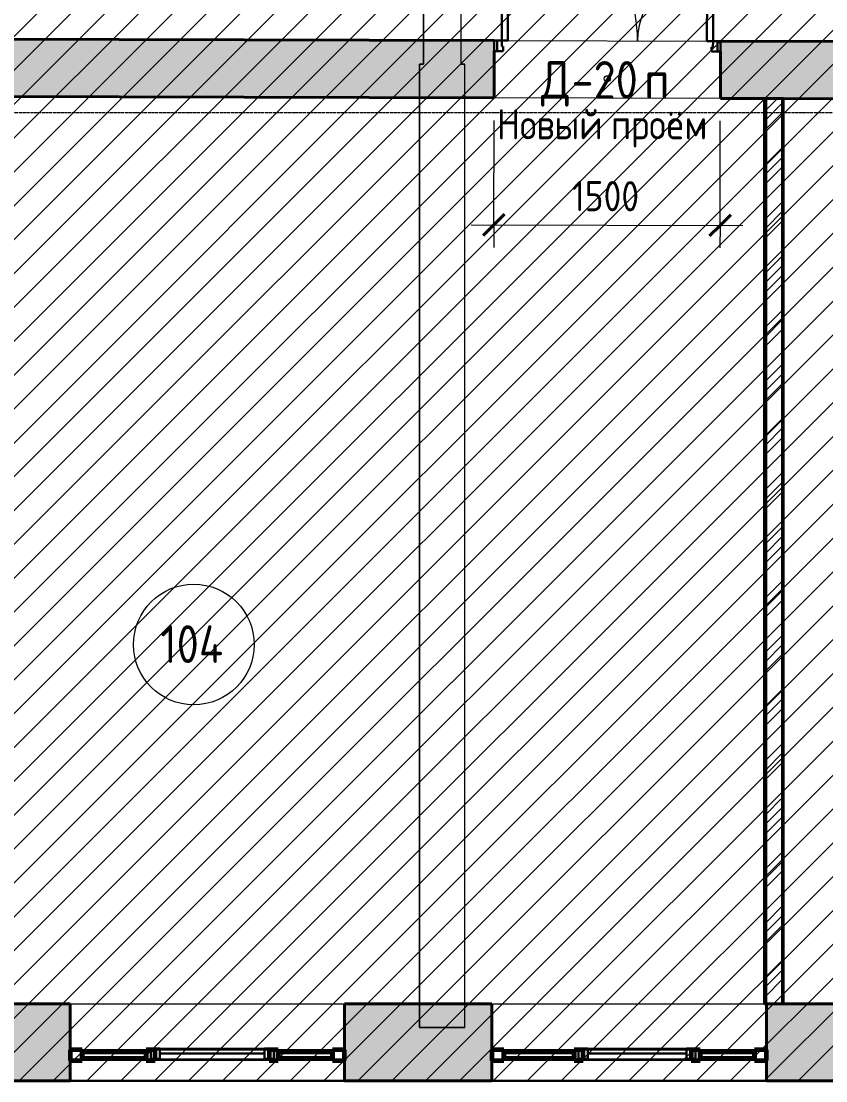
# Model space of a CAD drawing. Header units: millimetres. Extents: x -11886 to 379896, y -8130 to 47743.
# Drawn here: x 11167 to 16501, y 2186 to 9213 of the extents above; entities that cross this region are included whole.
import ezdxf

# ---------------------------------------------------------------- set-up
doc = ezdxf.new("R2010")
doc.units = ezdxf.units.MM
for name, pattern in [('ADSK_Линия сетки', [25, 20, -2.5, 0, -2.5]), ('ADSK_Сверху', [4.5, 3, -1.5]), ('ADSK_Снесено', [4.5, 3, -1.5])]:
    doc.linetypes.add(name, pattern=pattern)
for name, color, linetype, lineweight, true_color in [('_ Окна', 5, 'Continuous', 30, 0x0000ff), ('Витраж', 5, 'Continuous', 18, 0x0000ff), ('Двери', 5, 'Continuous', 18, 0x0000ff), ('Окна', 5, 'Continuous', 18, 0x0000ff), ('Панели витража', 5, 'Continuous', 18, 0x0000ff), ('Стены внутренние', 5, 'Continuous', 18, 0x0000ff), ('Стены наружные', 1, 'ADSK_Снесено', 18, 0xff0000), ('Стены штриховка', 5, 'Continuous', 18, 0x0000ff)]:
    doc.layers.add(name, color=color, linetype=linetype, lineweight=lineweight, true_color=true_color)
for name, color, linetype, lineweight in [('Каркас', 7, 'Continuous', 18), ('Марки дверей', 7, 'Continuous', 20), ('Марки помещений', 7, 'Continuous', 20), ('Оси', 7, 'Continuous', 9), ('Размеры', 7, 'Continuous', 9), ('Размеры-100', 7, 'Continuous', 9)]:
    doc.layers.add(name, color=color, linetype=linetype, lineweight=lineweight)
doc.styles.add('GOST Common_1', font='GOST_Common.ttf', dxfattribs={"width": 0.9, "height": 200})
doc.styles.add('GOST Common_2', font='GOST_Common.ttf', dxfattribs={"width": 0.9, "height": 250})
doc.dimstyles.new('ADSK_Основной_2_мм_Округление_до_1_мм', dxfattribs={"dimscale": 304.8, "dimtxt": 201.142999, "dimasz": 0.463911, "dimexe": 0.492126, "dimexo": 0.492126, "dimgap": 0.098425, "dimtad": 1, "dimdec": 0, "dimdsep": 46, "dimtxsty": 'GOST Common_1', "dimblk1": 'OBLIQUE', "dimblk2": 'OBLIQUE', "dimsah": 1, "dimcen": 0.09, "dimdle": 0.492126, "dimazin": 2, "dimtfac": 1, "dimtdec": 4, "dimtix": 1, "dimtmove": 0, "dimatfit": 3, "dimfxl": 1, "dimtvp": 1, "dimtolj": 1, "dimtzin": 0, "dimlwd": 20, "dimlwe": 20, "dimarcsym": 2})

# ---------------------------------------------------------------- blocks, each defined once
blk = doc.blocks.new('Прямоугольный импост - 70х20_60мм-1427834-01 План 1-го этажа маркировочный')
at = {"layer": 'Витраж', "color": 161, "linetype": 'ADSK_Сверху', "true_color": 0xaaaaff}
for p, q in [((19943.7, 2391.5), (19943.7, 2321.5)), ((20023.7, 2391.5), (19943.7, 2391.5)), ((20518.7, 2391.5), (20488.7, 2391.5)), ((20023.7, 2321.5), (19943.7, 2321.5)), ((20518.7, 2321.5), (20488.7, 2321.5))]:
    blk.add_line(p, q, dxfattribs=at)
blk = doc.blocks.new('Прямоугольный импост - 70х20_60мм-1427366-01 План 1-го этажа маркировочный')
at = {"layer": 'Витраж', "color": 161, "linetype": 'ADSK_Сверху', "true_color": 0xaaaaff}
for p, q in [((-80, 35), (0, 35)), ((0, 35), (0, -35)), ((0, -35), (-80, -35))]:
    blk.add_line(p, q, dxfattribs=at)
blk = doc.blocks.new('Прямоугольный импост - 70х20_60мм-1427367-01 План 1-го этажа маркировочный')
at = {"layer": 'Витраж', "color": 161, "linetype": 'ADSK_Сверху', "true_color": 0xaaaaff}
for p, q in [((0, 35), (-80, 35)), ((0, -35), (0, 35)), ((-80, -35), (0, -35))]:
    blk.add_line(p, q, dxfattribs=at)
blk = doc.blocks.new('Прямоугольный импост - 70х20_60мм-1261975-01 План 1-го этажа маркировочный')
at = {"layer": 'Витраж', "color": 161, "linetype": 'ADSK_Сверху', "true_color": 0xaaaaff}
for p, q in [((20548.7, 2391.5), (20518.7, 2391.5)), ((21293.7, 2391.5), (21263.7, 2391.5)), ((20548.7, 2321.5), (20518.7, 2321.5)), ((21293.7, 2321.5), (21263.7, 2321.5))]:
    blk.add_line(p, q, dxfattribs=at)
blk = doc.blocks.new('Прямоугольный импост - 70х20_60мм-1225113-01 План 1-го этажа маркировочный')
at = {"layer": 'Витраж', "color": 161, "linetype": 'ADSK_Сверху', "true_color": 0xaaaaff}
for p, q in [((-6006, 10091.9), (-6006, 10121.9)), ((-5936, 10091.9), (-5936, 10121.9)), ((-6006, 9651.9), (-6006, 9731.9)), ((-5936, 9651.9), (-5936, 9731.9)), ((-6006, 9651.9), (-5936, 9651.9))]:
    blk.add_line(p, q, dxfattribs=at)
blk = doc.blocks.new('Прямоугольный импост - 70х60мм-1427364-01 План 1-го этажа маркировочный')
at = {"layer": 'Витраж', "color": 161, "linetype": 'ADSK_Сверху', "true_color": 0xaaaaff}
for p, q in [((-30, 35), (30, 35)), ((30, -35), (-30, -35))]:
    blk.add_line(p, q, dxfattribs=at)
blk = doc.blocks.new('Прямоугольный импост - 70х60мм-1427836-01 План 1-го этажа маркировочный')
at = {"layer": 'Витраж', "color": 161, "linetype": 'ADSK_Сверху', "true_color": 0xaaaaff}
for p, q in [((20023.7, 2391.5), (20023.7, 2321.5)), ((20488.7, 2391.5), (20023.7, 2391.5)), ((20488.7, 2321.5), (20488.7, 2391.5)), ((20488.7, 2321.5), (20023.7, 2321.5))]:
    blk.add_line(p, q, dxfattribs=at)
blk = doc.blocks.new('Прямоугольный импост - 70х60мм-1225009-01 План 1-го этажа маркировочный')
at = {"layer": 'Витраж', "color": 161, "linetype": 'ADSK_Сверху', "true_color": 0xaaaaff}
for p, q in [((-5936, 11391.9), (-6006, 11391.9)), ((-6006, 11031.9), (-6006, 11391.9)), ((-5936, 11031.9), (-5936, 11391.9)), ((-6006, 11031.9), (-5936, 11031.9))]:
    blk.add_line(p, q, dxfattribs=at)
blk = doc.blocks.new('Прямоугольный импост - 70х60мм-1261977-01 План 1-го этажа маркировочный')
at = {"layer": 'Витраж', "color": 161, "linetype": 'ADSK_Сверху', "true_color": 0xaaaaff}
for p, q in [((20548.7, 2391.5), (20548.7, 2321.5)), ((21263.7, 2391.5), (20548.7, 2391.5)), ((21263.7, 2321.5), (21263.7, 2391.5)), ((21263.7, 2321.5), (20548.7, 2321.5))]:
    blk.add_line(p, q, dxfattribs=at)
blk = doc.blocks.new('Прямоугольный импост - 70х20_60мм-1427925-01 План 1-го этажа маркировочный')
at = {"layer": 'Витраж', "color": 161, "linetype": 'ADSK_Сверху', "true_color": 0xaaaaff}
for p, q in [((3738.5, 22647.6), (3738.5, 22617.6)), ((3808.5, 22647.6), (3808.5, 22617.6)), ((3738.5, 22192.6), (3738.5, 22112.6)), ((3808.5, 22192.6), (3808.5, 22112.6)), ((3738.5, 22112.6), (3808.5, 22112.6))]:
    blk.add_line(p, q, dxfattribs=at)
blk = doc.blocks.new('Прямоугольный импост - 70х20_60мм-1262705-01 План 1-го этажа маркировочный')
at = {"layer": 'Витраж', "color": 161, "linetype": 'ADSK_Сверху', "true_color": 0xaaaaff}
for p, q in [((12055.9, 2391.5), (12025.9, 2391.5)), ((12840.9, 2391.5), (12810.9, 2391.5)), ((12055.9, 2321.5), (12025.9, 2321.5)), ((12840.9, 2321.5), (12810.9, 2321.5))]:
    blk.add_line(p, q, dxfattribs=at)
blk = doc.blocks.new('Прямоугольный импост - 70х60мм-1427927-01 План 1-го этажа маркировочный')
at = {"layer": 'Витраж', "color": 161, "linetype": 'ADSK_Сверху', "true_color": 0xaaaaff}
for p, q in [((3808.5, 22617.6), (3738.5, 22617.6)), ((3738.5, 22617.6), (3738.5, 22192.6)), ((3808.5, 22617.6), (3808.5, 22192.6)), ((3738.5, 22192.6), (3808.5, 22192.6))]:
    blk.add_line(p, q, dxfattribs=at)
blk = doc.blocks.new('Прямоугольный импост - 70х60мм-1262707-01 План 1-го этажа маркировочный')
at = {"layer": 'Витраж', "color": 161, "linetype": 'ADSK_Сверху', "true_color": 0xaaaaff}
for p, q in [((12055.9, 2391.5), (12055.9, 2321.5)), ((12810.9, 2391.5), (12055.9, 2391.5)), ((12810.9, 2321.5), (12810.9, 2391.5)), ((12810.9, 2321.5), (12055.9, 2321.5))]:
    blk.add_line(p, q, dxfattribs=at)
blk = doc.blocks.new('Системная панель - _AR_Стекло_40мм_привязка по центру-V180-01 План 1-го этажа маркировочный')
at = {"layer": 'Панели витража', "color": 1, "lineweight": 60, "true_color": 0xff0000}
for p, q in [((180, 20), (-180, 20)), ((-180, 20), (-180, -20)), ((180, -20), (180, 20)), ((-180, -20), (180, -20))]:
    blk.add_line(p, q, dxfattribs=at)
blk = doc.blocks.new('Прямоугольный импост - 70х20_60мм-V181-01 План 1-го этажа маркировочный')
at = {"layer": 'Витраж', "color": 1, "lineweight": 60, "true_color": 0xff0000}
for p, q in [((-80, 35), (0, 35)), ((-80, -35), (-80, 35)), ((0, 35), (0, -35)), ((0, -35), (-80, -35))]:
    blk.add_line(p, q, dxfattribs=at)
blk = doc.blocks.new('Прямоугольный импост - 70х20_60мм-V182-01 План 1-го этажа маркировочный')
at = {"layer": 'Витраж', "color": 1, "lineweight": 60, "true_color": 0xff0000}
for p, q in [((0, 35), (-80, 35)), ((-80, 35), (-80, -35)), ((0, -35), (0, 35)), ((-80, -35), (0, -35))]:
    blk.add_line(p, q, dxfattribs=at)
blk = doc.blocks.new('Системная панель - _AR_Стекло_40мм_привязка по центру-V183-01 План 1-го этажа маркировочный')
at = {"layer": 'Панели витража', "color": 1, "lineweight": 60, "true_color": 0xff0000}
for p, q in [((232.5, 20), (-232.5, 20)), ((-232.5, 20), (-232.5, -20)), ((232.5, -20), (232.5, 20)), ((-232.5, -20), (232.5, -20))]:
    blk.add_line(p, q, dxfattribs=at)
blk = doc.blocks.new('Витраж-тент со смещением вовне - 60мм 30 сдвиг-1466957-01 План 1-го этажа маркировочный')
at = {"layer": '_ Окна'}
for p, q in [((-387.5, 25), (-387.5, -45)), ((-387.5, 25), (-327.5, 25)), ((-387.5, -45), (-387.5, 25)), ((-327.5, 25), (-327.5, -45)), ((387.5, 25), (327.5, 25)), ((327.5, 25), (327.5, -45)), ((387.5, -45), (387.5, 25)), ((387.5, -45), (387.5, 25)), ((-327.5, -45), (-387.5, -45)), ((-327.5, -10), (327.5, -10)), ((327.5, -45), (387.5, -45))]:
    blk.add_line(p, q, dxfattribs=at)
at = {"layer": 'Окна'}
for p, q in [((327.5, 25), (-327.5, 25)), ((-327.5, -45), (327.5, -45))]:
    blk.add_line(p, q, dxfattribs=at)
blk = doc.blocks.new('Прямоугольный импост - 70х60мм-V37-01 План 1-го этажа маркировочный')
at = {"layer": 'Витраж'}
for p, q in [((-6006, 9731.9), (-6006, 10091.9)), ((-5936, 10091.9), (-5936, 9731.9))]:
    blk.add_line(p, q, dxfattribs=at)
blk = doc.blocks.new('Прямоугольный импост - 70х60мм-V178-01 План 1-го этажа маркировочный')
at = {"layer": 'Витраж'}
for p, q in [((20023.7, 2391.5), (20488.7, 2391.5)), ((20488.7, 2321.5), (20023.7, 2321.5))]:
    blk.add_line(p, q, dxfattribs=at)
blk = doc.blocks.new('Прямоугольный импост - 70х60мм-V184-01 План 1-го этажа маркировочный')
at = {"layer": 'Витраж', "color": 1, "lineweight": 60, "true_color": 0xff0000}
for p, q in [((-30, 35), (30, 35)), ((-30, -35), (-30, 35)), ((30, 35), (30, -35)), ((30, -35), (-30, -35))]:
    blk.add_line(p, q, dxfattribs=at)
blk = doc.blocks.new('Прямоугольный импост - 70х60мм-V179-01 План 1-го этажа маркировочный')
at = {"layer": 'Витраж'}
for p, q in [((20548.7, 2391.5), (21263.7, 2391.5)), ((21263.7, 2321.5), (20548.7, 2321.5))]:
    blk.add_line(p, q, dxfattribs=at)
blk = doc.blocks.new('Системная панель - _AR_Стекло_40мм_привязка по центру-1427929-01 План 1-го этажа маркировочный')
at = {"layer": 'Панели витража', "color": 1, "lineweight": 60, "true_color": 0xff0000}
for p, q in [((212.5, 20), (-212.5, 20)), ((-212.5, 20), (-212.5, -20)), ((212.5, -20), (212.5, 20)), ((-212.5, -20), (212.5, -20))]:
    blk.add_line(p, q, dxfattribs=at)
blk = doc.blocks.new('Витраж-тент со смещением вовне - 60мм 30 сдвиг-1466958-01 План 1-го этажа маркировочный')
at = {"layer": '_ Окна'}
for p, q in [((-407.5, 25), (-407.5, -45)), ((-407.5, 25), (-347.5, 25)), ((-407.5, -45), (-407.5, 25)), ((-347.5, 25), (-347.5, -45)), ((407.5, 25), (347.5, 25)), ((347.5, 25), (347.5, -45)), ((407.5, -45), (407.5, 25)), ((407.5, -45), (407.5, 25)), ((-347.5, -45), (-407.5, -45)), ((-347.5, -10), (347.5, -10)), ((347.5, -45), (407.5, -45))]:
    blk.add_line(p, q, dxfattribs=at)
at = {"layer": 'Окна'}
for p, q in [((347.5, 25), (-347.5, 25)), ((-347.5, -45), (347.5, -45))]:
    blk.add_line(p, q, dxfattribs=at)
blk = doc.blocks.new('Прямоугольный импост - 70х60мм-V185-01 План 1-го этажа маркировочный')
at = {"layer": 'Витраж'}
for p, q in [((11570.9, 2391.5), (11995.9, 2391.5)), ((11995.9, 2321.5), (11570.9, 2321.5))]:
    blk.add_line(p, q, dxfattribs=at)
blk = doc.blocks.new('Прямоугольный импост - 70х60мм-V186-01 План 1-го этажа маркировочный')
at = {"layer": 'Витраж'}
for p, q in [((12055.9, 2391.5), (12810.9, 2391.5)), ((12810.9, 2321.5), (12055.9, 2321.5))]:
    blk.add_line(p, q, dxfattribs=at)
blk = doc.blocks.new('AC_Дверь_Двупольная - Д-20п 1500х2200h-2039721-01 План 1-го этажа маркировочный')
at = {"layer": 'Двери', "lineweight": 30}
for p, q in [((-700, 1090), (-660, 1090)), ((-700, 190), (-700, 1090)), ((-660, 1090), (-660, 190)), ((700, 690), (660, 690)), ((660, 690), (660, 190)), ((700, 190), (700, 690)), ((-750, 190), (-730, 190)), ((-750, 120), (-750, 190)), ((-730, 190), (-700, 190)), ((-730, 120), (-730, 190)), ((-730, 190), (-730, 120)), ((-660, 190), (-700, 190)), ((-700, 190), (-700, 150)), ((-700, 150), (-690, 150)), ((-690, 150), (-690, 120)), ((660, 190), (700, 190)), ((700, 150), (690, 150)), ((690, 150), (690, 120)), ((730, 190), (700, 190)), ((700, 190), (700, 150)), ((730, 120), (730, 190)), ((750, 190), (730, 190)), ((730, 190), (730, 120)), ((750, 120), (750, 190)), ((-730, 120), (-750, 120)), ((-690, 120), (-730, 120)), ((690, 120), (730, 120)), ((730, 120), (750, 120))]:
    blk.add_line(p, q, dxfattribs=at)
at = {"layer": 'Двери'}
for centre, radius, start, end in [((-700, 190), 900, 360, 90), ((700, 190), 500, 90, 180)]:
    blk.add_arc(centre, radius, start, end, dxfattribs=at)
blk = doc.blocks.new('ADSK_Марка_Помещение_ОдноЗначение - Номер-247393-01 План 1-го этажа маркировочный')
at = {"layer": 'Марки помещений'}
blk.add_circle((0, 0), 4, dxfattribs=at)
blk = doc.blocks.new('ADSK_Марка_Дверь - Марка типа и комментарии-2020407-01 План 1-го этажа маркировочный')
at = {"layer": 'Марки дверей', "lineweight": 9}
blk.add_circle((0, 0), 0.2, dxfattribs=at)
blk = doc.blocks.new('DIMBLOCK35-01 План 1-го этажа маркировочный')
at = {"layer": 'Размеры-100', "lineweight": 20, "transparency": 16777216}
for p, q in [((14300.1, 7863.1), (14301.9, 8555)), ((15800.1, 7859.1), (15801.9, 8551)), ((14150.1, 7863.5), (15950.1, 7858.7)), ((14300.1, 7863.1), (14299.7, 7713.1)), ((15800.1, 7859.1), (15799.7, 7709.1))]:
    blk.add_line(p, q, dxfattribs=at)
at = {"layer": 'Размеры-100', "lineweight": 40, "transparency": 16777216}
for p, q in [((14300.1, 7863.1), (14371, 7933.6)), ((15800.1, 7859.1), (15871, 7929.6)), ((14300.1, 7863.1), (14229.2, 7792.6)), ((15800.1, 7859.1), (15729.2, 7788.6))]:
    blk.add_line(p, q, dxfattribs=at)
at = {"layer": 'Размеры-100', "color": 0, "lineweight": 20, "transparency": 16777216, "insert": (14817.4, 8153.1), "char_height": 200, "width": 560.473, "attachment_point": 1, "rotation": 359.84855, "line_spacing_factor": 1.022761, "style": 'GOST Common_1'}
blk.add_mtext('1500', dxfattribs=at)
blk = doc.blocks.new('_Oblique')
at = {"color": 0, "linetype": 'ByBlock', "lineweight": -2}
blk.add_line((-0.5, -0.5), (0.5, 0.5), dxfattribs=at)

msp = doc.modelspace()

# ---------------------------------------------------------------- hatches: boundary and pattern name
at = {"lineweight": 13, "true_color": 0x636466, "transparency": 33554559}
h = msp.add_hatch(dxfattribs=at)
h.set_pattern_fill('ANSI31', color=251, scale=50)
h.set_pattern_definition([(45, (0, 84876.59), (-112.2532, 112.2532), [])])
h.paths.add_polyline_path([(49933.4, 8532.3), (56213.95, 8532.3), (56032.62, 43759.21), (46033.21, 43759.21), (46033.21, 20934.06), (46719.85, 20904.57), (46719.85, 10918.4), (782.6, 10918.4), (771.13, 8529.25), (290.5, 8529.25), (290.5, 306.79), (8273, 272.02), (8273, 2186.48), (18972.64, 2186.48), (18972.64, -2732.57), (31336.4, -2732.57), (31336.4, 2185.74), (42036.93, 2106.79), (42036.93, 150.23), (49933.4, 150.23)])
at = {"layer": 'Стены внутренние', "true_color": 0xc0c0c0}
h = msp.add_hatch(color=9, dxfattribs=at)
h.paths.add_polyline_path([(18184.63, 8694.69), (18184.63, 9074.69), (15803.34, 9080.99), (15803.34, 8700.99), (17379.64, 8696.82)])
h.paths.add_polyline_path([(14302.35, 8704.96), (14303.17, 9084.95), (10496.85, 9095.02), (10495.84, 8715.02), (11263.27, 8712.99)])
h.paths.add_polyline_path([(8995.85, 8718.98), (8995.85, 9098.98), (8133.02, 9101.26), (8133.77, 8721.26), (8145.59, 8721.23)])
at = {"layer": 'Стены внутренние', "lineweight": 9}
h = msp.add_hatch(dxfattribs=at)
h.set_pattern_fill('FP_3', color=256, style=0, pattern_type=2)
h.set_pattern_definition([(45, (0, 0), (-179.605, 179.605), []), (45, (63.5, 0), (0, 359.2102), []), (45, (-63.5, 0), (0, 359.2102), [])])
h.paths.add_polyline_path([(16207.48, 2696.48), (16207.48, 8699.92), (16107.48, 8700.18), (16107.48, 2696.48)])
at = {"layer": 'Стены наружные', "linetype": 'Continuous', "true_color": 0xc0c0c0}
h = msp.add_hatch(color=9, dxfattribs=at)
h.paths.add_polyline_path([(41519.93, 2186.48), (42036.93, 2186.48), (42036.93, 2696.48), (41519.93, 2696.48), (41519.93, 2322.96)])
h.paths.add_polyline_path([(38947.97, 2186.48), (39699.93, 2186.48), (39699.93, 2696.48), (38672.85, 2696.48), (38672.85, 2186.48)])
h.paths.add_polyline_path([(36852.85, 2186.48), (36852.85, 2696.48), (35863.53, 2696.48), (35863.53, 2186.48), (36718.5, 2186.48)])
h.paths.add_polyline_path([(34043.53, 2186.48), (34043.53, 2696.48), (33055.97, 2696.48), (33055.97, 2186.48), (33296.27, 2186.48)])
h.paths.add_polyline_path([(30252.67, 2186.48), (31235.97, 2186.48), (31235.97, 2696.48), (30252.67, 2696.48), (30252.67, 2400.22)])
h.paths.add_polyline_path([(28432.67, 2186.48), (28432.67, 2696.48), (27452.43, 2696.48), (27452.43, 2186.48), (28180.43, 2186.48)])
h.paths.add_polyline_path([(22226.96, 2186.48), (22792.43, 2186.48), (22792.43, 2696.48), (21763.73, 2696.48), (21763.73, 2186.48), (22064.43, 2186.48)])
h.paths.add_polyline_path([(25752.43, 2186.48), (25752.43, 2696.48), (24492.43, 2696.48), (24492.43, 2186.48)])
h.paths.add_polyline_path([(16107.48, 2186.48), (17097.66, 2186.48), (17097.66, 2696.48), (16107.48, 2696.48), (16107.48, 2602.68)])
h.paths.add_polyline_path([(19943.73, 2186.48), (19943.73, 2696.48), (18917.66, 2696.48), (18917.66, 2186.48), (18972.64, 2186.48)])
h.paths.add_polyline_path([(13865.31, 2186.48), (14287.48, 2186.48), (14287.48, 2696.48), (13310.86, 2696.48), (13310.86, 2186.48)])
h.paths.add_polyline_path([(11490.86, 2186.48), (11490.86, 2696.48), (10515.87, 2696.48), (10515.87, 2186.48)])
h.paths.add_polyline_path([(8273, 2186.48), (8695.87, 2186.48), (8695.87, 2696.48), (8273, 2696.48), (8273, 2599.37)])

# ---------------------------------------------------------------- linework, layer by layer
at = {"color": 251, "lineweight": 30, "true_color": 0x636466}
msp.add_lwpolyline([(46033.21, 20934.06), (46033.21, 43759.21), (56032.62, 43759.21), (56213.95, 8532.3), (49933.4, 8532.3), (49933.4, 150.23), (42036.93, 150.23), (42036.93, 2106.79), (31235.97, 2186.48), (31336.4, 2185.74), (31336.4, -2732.57), (18972.64, -2732.57), (18972.64, 2186.48), (8273, 2186.48), (8273, 272.02), (290.5, 306.79), (290.5, 8529.25)], dxfattribs=at)
at = {"layer": 'Каркас', "color": 253, "linetype": 'ADSK_Сверху', "true_color": 0xb2b2b2}
for p, q in [((13833.48, 13335.57), (13833.48, 8927)), ((14083.48, 8927), (14083.48, 13335.57)), ((13833.48, 8927), (13808.48, 8927)), ((13808.48, 8927), (13808.48, 2540.02)), ((14108.48, 8927), (14083.48, 8927)), ((14108.48, 2540.02), (14108.48, 8927)), ((14108.48, 2540.02), (13808.48, 2540.02))]:
    msp.add_line(p, q, dxfattribs=at)
at = {"layer": 'Каркас', "color": 253, "linetype": 'ADSK_Сверху', "true_color": 0xaaaaaa}
for p, q in [((13833.48, 8927), (13833.48, 13335.57)), ((14083.48, 8927), (14083.48, 13335.57)), ((13808.48, 8927), (13833.48, 8927)), ((13808.48, 2540.02), (13808.48, 8927)), ((14083.48, 8927), (14108.48, 8927)), ((14108.48, 2540.02), (14108.48, 8927)), ((13808.48, 2540.02), (14108.48, 2540.02))]:
    msp.add_line(p, q, dxfattribs=at)
at = {"layer": 'Оси', "linetype": 'ADSK_Линия сетки'}
msp.add_line((-11086.22, 8606.79), (57141.72, 8606.79), dxfattribs=at)
at = {"layer": 'Стены внутренние', "color": 18, "lineweight": 40, "true_color": 0x000000}
for p, q in [((14303.35, 9084.95), (10496.85, 9095.02)), ((22033.4, 9064.52), (15803.34, 9080.99)), ((14302.35, 8704.96), (14303.17, 9014.95)), ((15803.16, 9010.99), (15802.34, 8700.99)), ((10495.84, 8715.02), (14302.35, 8704.96)), ((15802.34, 8700.99), (16095.48, 8700.22)), ((16095.48, 8700.22), (16095.48, 2696.48)), ((16217.48, 8699.89), (16097.48, 8700.21)), ((16219.48, 8699.89), (20125.76, 8689.56)), ((16219.48, 2696.48), (16219.48, 8699.89)), ((16095.48, 2696.48), (16217.48, 2696.48))]:
    msp.add_line(p, q, dxfattribs=at)
at = {"layer": 'Стены внутренние', "color": 18, "true_color": 0x000000}
for p, q in [((14393.35, 9084.72), (15713.35, 9081.23)), ((15802.34, 8700.99), (14302.35, 8704.96))]:
    msp.add_line(p, q, dxfattribs=at)
at = {"layer": 'Стены наружные', "color": 18, "linetype": 'Continuous', "lineweight": 40, "true_color": 0x000000}
for p, q in [((11490.86, 2696.48), (10515.87, 2696.48)), ((11490.86, 2186.48), (11490.86, 2696.48)), ((14287.48, 2696.48), (13310.86, 2696.48)), ((13310.86, 2696.48), (13310.86, 2186.48)), ((14287.48, 2186.48), (14287.48, 2696.48)), ((16107.48, 2696.48), (16107.48, 2186.48)), ((17097.66, 2696.48), (16219.48, 2696.48)), ((10515.87, 2186.48), (11490.86, 2186.48)), ((13310.86, 2186.48), (14287.48, 2186.48)), ((16107.48, 2186.48), (17097.66, 2186.48))]:
    msp.add_line(p, q, dxfattribs=at)
at = {"layer": 'Стены наружные', "color": 18, "linetype": 'Continuous', "true_color": 0x000000}
for p, q in [((11490.86, 2696.48), (13310.86, 2696.48)), ((14287.48, 2696.48), (16095.48, 2696.48)), ((13310.86, 2186.48), (11490.86, 2186.48)), ((16107.48, 2186.48), (14287.48, 2186.48))]:
    msp.add_line(p, q, dxfattribs=at)
at = {"layer": 'Стены штриховка'}
for p, q in [((16097.48, 8700.21), (16095.48, 8700.22)), ((16097.48, 8700.21), (16097.48, 2696.48)), ((16107.48, 8700.18), (16107.48, 2696.48)), ((16207.48, 8699.92), (16207.48, 2696.48)), ((16219.48, 8699.89), (16217.48, 8699.89)), ((16217.48, 8699.89), (16217.48, 2696.48)), ((16217.48, 2696.48), (16219.48, 2696.48))]:
    msp.add_line(p, q, dxfattribs=at)

# ---------------------------------------------------------------- block references
at = {"layer": '_ Окна', "rotation": 180}
for name, p in [('Витраж-тент со смещением вовне - 60мм 30 сдвиг-1466958-01 План 1-го этажа маркировочный', (12433.36, 2356.48)), ('Витраж-тент со смещением вовне - 60мм 30 сдвиг-1466957-01 План 1-го этажа маркировочный', (15249.98, 2356.48))]:
    msp.add_blockref(name, p, dxfattribs=at)
at = {"layer": 'Витраж', "color": 161, "linetype": 'ADSK_Сверху', "true_color": 0xaaaaff}
for name, p, rotation in [('Прямоугольный импост - 70х20_60мм-1427925-01 План 1-го этажа маркировочный', (-10621.76, 6129.98), 269.9999999999997), ('Прямоугольный импост - 70х60мм-1427927-01 План 1-го этажа маркировочный', (-10621.76, 6129.98), 269.9999999999997), ('Прямоугольный импост - 70х20_60мм-1225113-01 План 1-го этажа маркировочный', (22962.79, 8327.52), 90.00000000000014), ('Прямоугольный импост - 70х60мм-1225009-01 План 1-го этажа маркировочный', (24262.79, 8327.52), 90), ('Прямоугольный импост - 70х20_60мм-1225113-01 План 1-го этажа маркировочный', (25759.41, 8327.52), 90.00000000000014), ('Прямоугольный импост - 70х60мм-1225009-01 План 1-го этажа маркировочный', (27059.41, 8327.52), 90)]:
    msp.add_blockref(name, p, dxfattribs=dict(at, rotation=rotation))
at = {"layer": 'Витраж', "color": 161, "linetype": 'ADSK_Сверху', "true_color": 0xaaaaff, "extrusion": (0, 0, -1)}
for name, p in [('Прямоугольный импост - 70х20_60мм-1427366-01 План 1-го этажа маркировочный', (-11490.86, 2356.48)), ('Прямоугольный импост - 70х60мм-1427364-01 План 1-го этажа маркировочный', (-12025.86, 2356.48)), ('Прямоугольный импост - 70х60мм-1427364-01 План 1-го этажа маркировочный', (-12840.86, 2356.48)), ('Прямоугольный импост - 70х20_60мм-1427366-01 План 1-го этажа маркировочный', (-14287.48, 2356.48)), ('Прямоугольный импост - 70х60мм-1427364-01 План 1-го этажа маркировочный', (-14862.48, 2356.48)), ('Прямоугольный импост - 70х60мм-1427364-01 План 1-го этажа маркировочный', (-15637.48, 2356.48))]:
    msp.add_blockref(name, p, dxfattribs=at)
at = {"layer": 'Витраж', "extrusion": (0, 0, -1)}
for name, p in [('Прямоугольный импост - 70х20_60мм-V181-01 План 1-го этажа маркировочный', (-11490.86, 2356.48)), ('Прямоугольный импост - 70х60мм-V184-01 План 1-го этажа маркировочный', (-12025.86, 2356.48)), ('Прямоугольный импост - 70х60мм-V184-01 План 1-го этажа маркировочный', (-12840.86, 2356.48)), ('Прямоугольный импост - 70х20_60мм-V181-01 План 1-го этажа маркировочный', (-14287.48, 2356.48)), ('Прямоугольный импост - 70х60мм-V184-01 План 1-го этажа маркировочный', (-14862.48, 2356.48)), ('Прямоугольный импост - 70х60мм-V184-01 План 1-го этажа маркировочный', (-15637.48, 2356.48))]:
    msp.add_blockref(name, p, dxfattribs=at)
at = {"layer": 'Витраж'}
for name, p in [('Прямоугольный импост - 70х60мм-V185-01 План 1-го этажа маркировочный', (0, 0)), ('Прямоугольный импост - 70х60мм-V186-01 План 1-го этажа маркировочный', (0, 0)), ('Прямоугольный импост - 70х20_60мм-V182-01 План 1-го этажа маркировочный', (13310.86, 2356.48)), ('Прямоугольный импост - 70х60мм-V178-01 План 1-го этажа маркировочный', (-5656.25, 0)), ('Прямоугольный импост - 70х60мм-V179-01 План 1-го этажа маркировочный', (-5656.25, 0)), ('Прямоугольный импост - 70х20_60мм-V182-01 План 1-го этажа маркировочный', (16107.48, 2356.48))]:
    msp.add_blockref(name, p, dxfattribs=at)
at = {"layer": 'Витраж', "color": 161, "linetype": 'ADSK_Сверху', "true_color": 0xaaaaff}
for name, p in [('Прямоугольный импост - 70х20_60мм-1262705-01 План 1-го этажа маркировочный', (0, 0)), ('Прямоугольный импост - 70х60мм-1262707-01 План 1-го этажа маркировочный', (0, 0)), ('Прямоугольный импост - 70х20_60мм-1427367-01 План 1-го этажа маркировочный', (13310.86, 2356.48)), ('Прямоугольный импост - 70х20_60мм-1427834-01 План 1-го этажа маркировочный', (-5656.25, 0)), ('Прямоугольный импост - 70х60мм-1427836-01 План 1-го этажа маркировочный', (-5656.25, 0)), ('Прямоугольный импост - 70х20_60мм-1261975-01 План 1-го этажа маркировочный', (-5656.25, 0)), ('Прямоугольный импост - 70х60мм-1261977-01 План 1-го этажа маркировочный', (-5656.25, 0)), ('Прямоугольный импост - 70х20_60мм-1427367-01 План 1-го этажа маркировочный', (16107.48, 2356.48))]:
    msp.add_blockref(name, p, dxfattribs=at)
at = {"layer": 'Витраж', "rotation": 90.00000000000014}
for p in [(22962.79, 8327.52), (25759.41, 8327.52)]:
    msp.add_blockref('Прямоугольный импост - 70х60мм-V37-01 План 1-го этажа маркировочный', p, dxfattribs=at)
at = {"layer": 'Двери', "rotation": 359.8485505277052}
msp.add_blockref('AC_Дверь_Двупольная - Д-20п 1500х2200h-2039721-01 План 1-го этажа маркировочный', (15052.85, 8892.97), dxfattribs=at)
at = {"layer": 'Марки дверей', "xscale": 99.99999999999993, "yscale": 99.99999999999993, "zscale": 99.99999999999993}
msp.add_blockref('ADSK_Марка_Дверь - Марка типа и комментарии-2020407-01 План 1-го этажа маркировочный', (15052.85, 8831.11), dxfattribs=at)
at = {"layer": 'Марки помещений', "xscale": 99.99999999999993, "yscale": 99.99999999999993, "zscale": 99.99999999999993}
msp.add_blockref('ADSK_Марка_Помещение_ОдноЗначение - Номер-247393-01 План 1-го этажа маркировочный', (12311.24, 5079.35), dxfattribs=at)
at = {"layer": 'Панели витража', "rotation": 180}
for name, p in [('Системная панель - _AR_Стекло_40мм_привязка по центру-1427929-01 План 1-го этажа маркировочный', (11783.36, 2356.48)), ('Системная панель - _AR_Стекло_40мм_привязка по центру-V180-01 План 1-го этажа маркировочный', (13050.86, 2356.48)), ('Системная панель - _AR_Стекло_40мм_привязка по центру-V183-01 План 1-го этажа маркировочный', (14599.98, 2356.48)), ('Системная панель - _AR_Стекло_40мм_привязка по центру-V180-01 План 1-го этажа маркировочный', (15847.48, 2356.48))]:
    msp.add_blockref(name, p, dxfattribs=at)

# ---------------------------------------------------------------- texts
at = {"layer": 'Марки дверей', "lineweight": 9, "attachment_point": 1}
for s, insert, char_height, width, style in [('\\fGOST Common|b0|i0|c204|p34|;\\W.9;Д', (14613.02, 8948.13), 250, 245.3164, 'GOST Common_2'), ('-20', (14815.42, 8948.13), 250, 584.4302, 'GOST Common_2'), ('\\fGOST Common|b0|i0|c204|p34|;\\W.9;п', (15297.63, 8948.13), 250, 194.8101, 'GOST Common_2'), ('Новый', (14321.42, 8629.22), 200, 836.9617, 'GOST Common_1'), ('\\fGOST Common|b0|i0|c204|p34|;\\W.9; ', (15011.98, 8629.22), 200, 79.3671, 'GOST Common_1'), ('проём', (15077.46, 8629.22), 200, 815.3162, 'GOST Common_1')]:
    msp.add_mtext(s, dxfattribs=dict(at, insert=insert, char_height=char_height, width=width, style=style))
at = {"layer": 'Марки помещений', "lineweight": 9, "insert": (12090.28, 5207.07), "char_height": 250, "width": 548.3542, "attachment_point": 1, "style": 'GOST Common_2'}
msp.add_mtext('104', dxfattribs=at)

# ---------------------------------------------------------------- dimensions: what is measured, and where the dimension line sits
at = {"layer": 'Размеры', "lineweight": 20}
dim = msp.add_linear_dim(base=(15800.12, 7859.11), p1=(14302.35, 8704.96), p2=(15802.34, 8700.99), angle=359.848551, dimstyle='ADSK_Основной_2_мм_Округление_до_1_мм', override={"dimpost": '<>', "dimfxl": 1500}, dxfattribs=at)
dim.commit()
dim.dimension.update_dxf_attribs({"geometry": 'DIMBLOCK35-01 План 1-го этажа маркировочный', "text_midpoint": (15050.46, 7991.09)})

doc.saveas('drawing.dxf')
